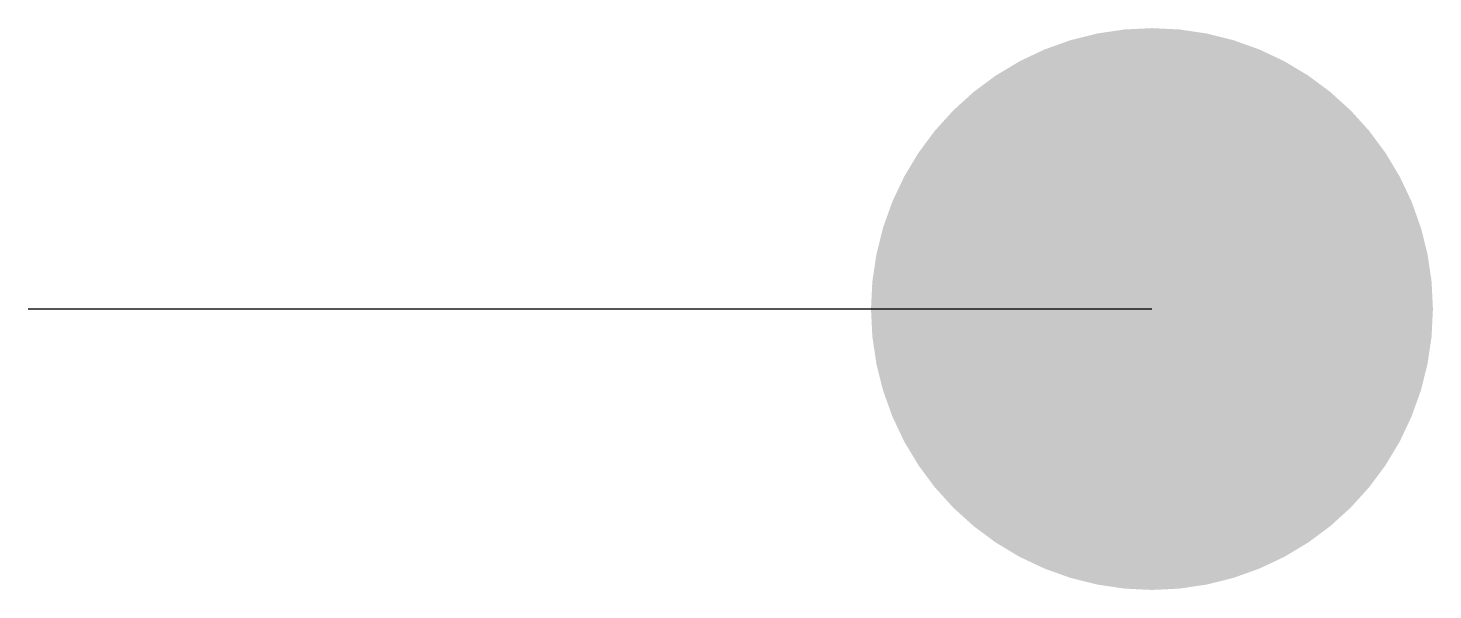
# Model space of a CAD drawing. Extents: x 237.29 to 238.54, y 248.82 to 249.32.
import ezdxf

# ---------------------------------------------------------------- set-up
doc = ezdxf.new("R2010")
doc.units = 0
doc.header["$LTSCALE"] = 16
doc.header["$MEASUREMENT"] = 0
doc.layers.get('0').update_dxf_attribs({"linetype": 'CONTINUOUS'})

msp = doc.modelspace()

# ---------------------------------------------------------------- linework, layer by layer
at = {"color": 0}
msp.add_line((238.2901, 249.0691), (237.2901, 249.0691), dxfattribs=at)
at = {"color": 0, "const_width": 0.25}
msp.add_lwpolyline([(238.1651, 249.0691, 1), (238.4151, 249.0691, 1)], format="xyb", close=True, dxfattribs=at)

doc.saveas('drawing.dxf')
